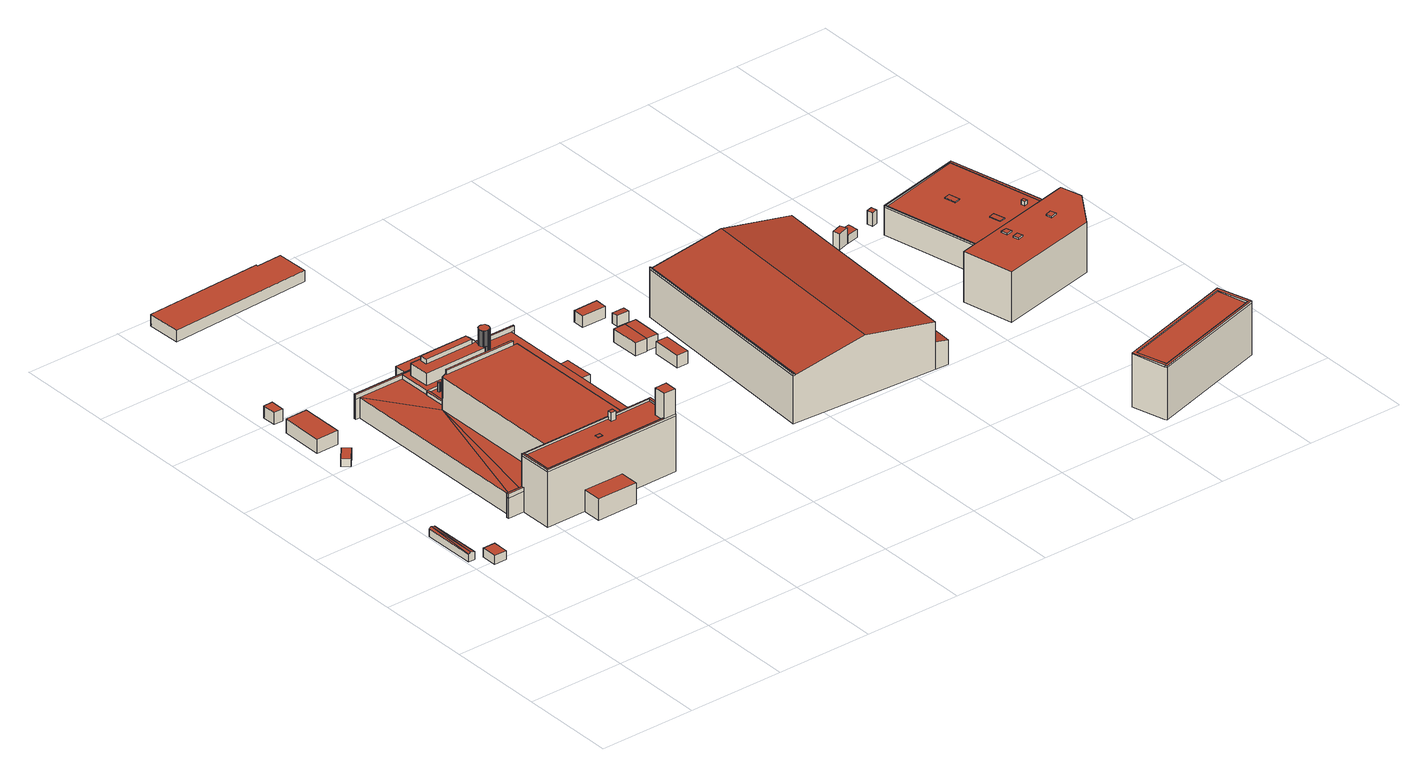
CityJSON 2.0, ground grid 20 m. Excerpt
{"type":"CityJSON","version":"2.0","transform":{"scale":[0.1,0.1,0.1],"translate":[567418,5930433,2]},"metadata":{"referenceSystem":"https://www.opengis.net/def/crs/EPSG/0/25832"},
"CityObjects":{
"building1":{"type":"Building","attributes":{"Grundfläche 2D":"14.735345","Grundhöhe NN":"2.488"},"geometry":[{"type":"Solid","lod":"3","boundaries":[[[[0,1,2]],[[0,2,3]],[[4,3,5]],[[0,3,4]],[[2,1,6,7]],[[5,3,2,7,8]],[[4,5,8,9]],[[6,1,0,4,9]],[[8,7,6,9]]]],"semantics":{"surfaces":[{"type":"RoofSurface"},{"type":"WallSurface"},{"type":"GroundSurface"}],"values":[[0,0,0,0,1,1,1,1,2]]}}]},
"building2":{"type":"Building","attributes":{"Grundfläche 2D":"8.615770","Grundhöhe NN":"2.373"},"geometry":[{"type":"Solid","lod":"3","boundaries":[[[[10,11,12,13]],[[14,15,13,12]],[[15,16,10,13]],[[16,17,11,10]],[[17,14,12,11]],[[17,16,15,14]]]],"semantics":{"surfaces":[{"type":"RoofSurface"},{"type":"WallSurface"},{"type":"GroundSurface"}],"values":[[0,1,1,1,1,2]]}}]},
"building3":{"type":"Building","attributes":{"Grundfläche 2D":"6.693851","Grundhöhe NN":"2.338"},"geometry":[{"type":"Solid","lod":"3","boundaries":[[[[18,19,20,21]],[[22,23,21,20]],[[23,24,18,21]],[[24,25,19,18]],[[25,22,20,19]],[[25,24,23,22]]]],"semantics":{"surfaces":[{"type":"RoofSurface"},{"type":"WallSurface"},{"type":"GroundSurface"}],"values":[[0,1,1,1,1,2]]}}]},
"building4":{"type":"Building","attributes":{"Grundfläche 2D":"40.174971","Grundhöhe NN":"2.301"},"geometry":[{"type":"Solid","lod":"3","boundaries":[[[[26,27,28,29]],[[30,31,29,28]],[[31,32,26,29]],[[32,33,27,26]],[[33,30,28,27]],[[33,32,31,30]]]],"semantics":{"surfaces":[{"type":"RoofSurface"},{"type":"WallSurface"},{"type":"GroundSurface"}],"values":[[0,1,1,1,1,2]]}}]},
"building5":{"type":"Building","attributes":{"Grundfläche 2D":"5.680332","Grundhöhe NN":"2.284"},"geometry":[{"type":"Solid","lod":"3","boundaries":[[[[34,35,36,37]],[[38,39,37,36]],[[39,40,34,37]],[[40,41,35,34]],[[41,38,36,35]],[[41,40,39,38]]]],"semantics":{"surfaces":[{"type":"RoofSurface"},{"type":"WallSurface"},{"type":"GroundSurface"}],"values":[[0,1,1,1,1,2]]}}]},
"building6":{"type":"Building","attributes":{"Grundfläche 2D":"1743.546102","Grundhöhe NN":"2.321"},"children":["building6-1","building6-2","building6-3","building6-4","building6-5","building6-6","building6-7","building6-8","building6-9","building6-10","building6-11","building6-12","building6-13","building6-14","building6-15","building6-16"],"geometry":[{"type":"MultiSurface","lod":"3","boundaries":[[[42,43,44,45,46,47,48,49,50,51,52,53,54,55]],[[56,57,58,59,60,61,62,63,64,65,66,67,68,69,70,71],[72,73,74,75,76,77]],[[78,79,80,81,82,83]],[[84,85,86,87]],[[88,89,90,91,92,93,94,95,96,97,98,99,100,101,102,103,104,105],[106,107,108,109,110,111,112,113,114,115,116,117,118,119,120,121,122,123,124,125,126,127,128,129,130,131,132,133,134,135,136,137,138,139,140,141,142]],[[143,144,145,146],[147,148,149,150,151,152,153,154,155,156,157,158,159,160,161,162,163,164,165,166,167,168,169,170,171,172,173,174,175,176],[177,178,179,180,181,182,183,184,185,186,187,188,189,190,191,192,193,194]],[[195,196,197,198,199,200,201,202,203,204]],[[205,206,207]],[[208,209,210,211,212,207,206]],[[211,210,213]],[[214,215,205]],[[215,216,205]],[[205,216,217,206]],[[218,206,217]],[[219,220,221,222,223,224,225,226,227,228,229,230,231,232,233,234,235,236,237,238,239,240,241]],[[242,221,220]],[[243,221,242]],[[244,221,243]],[[245,246,247,248,249,250,251,252,253,254,255,256]],[[257,258,259,260,261,262,263]],[[264,265,266,267,268]],[[269,270,271,272]],[[273,274,51,50]],[[274,275,52,51]],[[276,53,52,275]],[[276,195,54,53]],[[55,204,203,42]],[[47,46,199,198]],[[198,197,48,47]],[[50,49,196,273]],[[122,121,277,64]],[[277,121,120,278]],[[278,120,119,279]],[[279,119,118,280]],[[280,118,117,281]],[[281,117,116,282]],[[282,116,115,283]],[[283,115,114,284]],[[284,114,113,285]],[[285,113,112,286]],[[286,112,111,287]],[[287,111,110,288]],[[288,110,109,289]],[[289,109,108,290]],[[290,108,107,291]],[[291,107,106,292]],[[292,106,142,293]],[[293,142,141,294]],[[294,141,140,295]],[[295,140,139,296]],[[296,139,138,297]],[[297,138,137,298]],[[298,137,136,299]],[[299,136,135,300]],[[300,135,134,301]],[[301,134,133,302]],[[302,133,132,303]],[[303,132,131,304]],[[130,305,304,131]],[[305,130,129,306]],[[306,129,128,58]],[[59,58,128,127]],[[125,61,60,59,127,126]],[[62,61,125,124]],[[63,62,124,123]],[[64,63,123,122]],[[307,308,78,83]],[[308,207,212,79,78]],[[307,83,82,309,310,266,265,311]],[[87,86,73,72]],[[84,87,72,77]],[[86,85,74,73]],[[312,313,144,143,314,315,98,97,96]],[[315,316,99,98]],[[237,236,235,100,99,316]],[[233,101,100,235,234]],[[233,232,231,103,102,101]],[[231,230,229,104,103]],[[229,228,105,104]],[[227,317,318,226,319,90,89,88,105,228]],[[319,320,91,90]],[[91,320,309,82,81,92]],[[81,80,79,94,93,92]],[[94,79,212,211,213,312,96,95]],[[216,321,322,274,273,323,217]],[[270,324,325,275,274,322,326,271]],[[242,220,327,276,275,325,328]],[[219,241,263,262,218,217,323,273,196,195,276,327,220]],[[205,207,329,330]],[[214,205,330,331]],[[215,214,331,332]],[[216,215,332,321]],[[243,242,328,333]],[[244,243,333,334]],[[221,244,334,335]],[[222,221,335,336]],[[223,222,336,337]],[[224,223,337,338]],[[254,253,252,226,225,224,338,339]],[[226,252,251,319]],[[319,251,250,320]],[[320,250,249,309]],[[310,309,249,248]],[[311,340,341,307]],[[308,307,341,342]],[[207,308,342,329]],[[343,268,267,266,310,248,247,246]],[[264,268,343,246,245,344,345]],[[264,345,340,311,265]],[[272,271,326,346]],[[269,272,346,347]],[[270,269,347,324]],[[245,256,348,344]],[[255,254,339,349]],[[256,255,349,348]],[[263,241,240,257]],[[257,240,239,258]],[[258,239,238,259]],[[260,259,238,350,146,145,351,352,353]],[[208,206,261,260,353,352]],[[261,206,218,262]],[[322,321,332,331,330,329,342,341,340,345,344,348,349,339,338,337,336,335,334,333,328,325,324,347,346,326]]],"semantics":{"surfaces":[{"type":"RoofSurface"},{"type":"WallSurface"},{"type":"GroundSurface"}],"values":[0,0,0,0,0,0,0,0,0,0,0,0,0,0,0,0,0,0,0,0,0,0,1,1,1,1,1,1,1,1,1,1,1,1,1,1,1,1,1,1,1,1,1,1,1,1,1,1,1,1,1,1,1,1,1,1,1,1,1,1,1,1,1,1,1,1,1,1,1,1,1,1,1,1,1,1,1,1,1,1,1,1,1,1,1,1,1,1,1,1,1,1,1,1,1,1,1,1,1,1,1,1,1,1,1,1,1,1,1,1,1,1,1,1,1,1,1,1,1,1,1,2]}}]},
"building6-1":{"type":"BuildingInstallation","parents":["building6"],"geometry":[{"type":"MultiSurface","lod":"3","boundaries":[[[48,354,355,55,54,49]],[[197,356,354,48]],[[355,357,204,55]],[[195,196,49,54]]],"semantics":{"surfaces":[{"type":"RoofSurface"},{"type":"WallSurface"}],"values":[0,1,1,1]}}]},
"building6-2":{"type":"BuildingInstallation","parents":["building6"],"geometry":[{"type":"MultiSurface","lod":"3","boundaries":[[[358,359,360,361]],[[362,361,360,354,356]],[[362,363,358,361]],[[357,355,359,358,363]],[[355,354,360,359]]],"semantics":{"surfaces":[{"type":"RoofSurface"},{"type":"WallSurface"}],"values":[0,1,1,1,1]}}]},
"building6-3":{"type":"BuildingInstallation","parents":["building6"],"geometry":[{"type":"MultiSurface","lod":"3","boundaries":[[[327,364,365,366]],[[242,364,327,220]],[[242,243,365,364]],[[243,244,366,365]],[[221,220,327,366,244]]],"semantics":{"surfaces":[{"type":"RoofSurface"},{"type":"WallSurface"}],"values":[0,1,1,1,1]}}]},
"building6-4":{"type":"BuildingInstallation","parents":["building6"],"geometry":[{"type":"MultiSurface","lod":"3","boundaries":[[[367,313,312,368,369,353]],[[368,312,213,210]],[[369,368,210,209,208]],[[369,208,352,353]],[[351,145,367,353,352]],[[313,367,145,144]]],"semantics":{"surfaces":[{"type":"RoofSurface"},{"type":"WallSurface"}],"values":[0,1,1,1,1,1]}}]},
"building6-5":{"type":"BuildingInstallation","parents":["building6"],"geometry":[{"type":"MultiSurface","lod":"3","boundaries":[[[370,371,318,317,372]],[[224,225,226,318,371]],[[317,227,373,222,223,370,372]],[[223,224,371,370]]],"semantics":{"surfaces":[{"type":"RoofSurface"},{"type":"WallSurface"}],"values":[0,1,1,1]}}]},
"building6-6":{"type":"BuildingInstallation","parents":["building6"],"geometry":[{"type":"MultiSurface","lod":"3","boundaries":[[[374,375,376,377,378,379,380,381,382,383,384,385,386,387,388,389,390,391]],[[378,377,194,193]],[[379,378,193,192]],[[380,379,192,191]],[[381,380,191,190]],[[382,381,190,189]],[[383,382,189,188]],[[384,383,188,187]],[[385,384,187,186]],[[386,385,186,185]],[[387,386,185,184]],[[388,387,184,183]],[[389,388,183,182]],[[390,389,182,181]],[[391,390,181,180]],[[374,391,180,179]],[[375,374,179,178]],[[376,375,178,177]],[[377,376,177,194]]],"semantics":{"surfaces":[{"type":"RoofSurface"},{"type":"WallSurface"}],"values":[0,1,1,1,1,1,1,1,1,1,1,1,1,1,1,1,1,1,1]}}]},
"building6-7":{"type":"BuildingInstallation","parents":["building6"],"geometry":[{"type":"MultiSurface","lod":"3","boundaries":[[[392,393,394,395,396,397,398,399,400,401,402,403,404,405,406,407,408,409,410,411,412,413,414,415,416,417,418,419,420,421,422,423,424,425,426,427,428,429,430,431,432]],[[302,303,396,395]],[[303,304,397,396]],[[299,300,393,392]],[[300,301,394,393]],[[301,302,395,394]],[[304,305,398,397]],[[305,306,399,398]],[[306,58,57,401,400,399]],[[402,401,57,56]],[[403,402,56,71]],[[404,403,71,70]],[[405,404,70,69]],[[406,405,69,68]],[[407,406,68,67]],[[408,407,67,66]],[[409,408,66,65]],[[410,409,65,64]],[[277,411,410,64]],[[277,278,412,411]],[[278,279,413,412]],[[279,280,414,413]],[[280,281,415,414]],[[281,282,416,415]],[[282,283,417,416]],[[283,284,418,417]],[[284,285,419,418]],[[285,286,420,419]],[[286,287,421,420]],[[287,288,422,421]],[[288,289,423,422]],[[289,290,424,423]],[[290,291,425,424]],[[291,292,426,425]],[[292,293,427,426]],[[293,294,428,427]],[[294,295,429,428]],[[295,296,430,429]],[[296,297,431,430]],[[297,298,432,431]],[[298,299,392,432]]],"semantics":{"surfaces":[{"type":"RoofSurface"},{"type":"WallSurface"}],"values":[0,1,1,1,1,1,1,1,1,1,1,1,1,1,1,1,1,1,1,1,1,1,1,1,1,1,1,1,1,1,1,1,1,1,1,1,1,1,1,1,1]}}]},
"building6-8":{"type":"BuildingInstallation","parents":["building6"],"geometry":[{"type":"MultiSurface","lod":"3","boundaries":[[[433,434,435]],[[436,434,437]],[[438,439,440,437,434,441]],[[437,440,442]],[[435,434,436]],[[443,434,433]],[[444,434,443]],[[445,434,444]],[[446,434,445]],[[447,434,446]],[[448,434,447]],[[449,450,451,434,448,452,453,454]],[[455,453,452]],[[456,453,455]],[[457,453,456]],[[458,453,457]],[[459,458,460,461]],[[453,458,459,462]],[[463,461,460]],[[464,461,463]],[[465,461,464]],[[466,461,465]],[[467,461,466]],[[468,461,467]],[[469,461,468]],[[470,471,472,442,473]],[[471,474,472]],[[474,461,472]],[[472,461,469]],[[475,442,472]],[[476,442,475]],[[477,442,476]],[[478,442,477]],[[479,442,478]],[[480,442,479]],[[437,442,480]],[[442,434,453,461]],[[433,435,148,147]],[[436,437,150,149]],[[435,436,149,148]],[[443,433,147,176]],[[444,443,176,175]],[[445,444,175,174]],[[446,445,174,173]],[[447,446,173,172]],[[448,447,172,171]],[[452,448,171,170]],[[455,452,170,169]],[[456,455,169,168]],[[457,456,168,167]],[[458,457,167,166]],[[460,458,166,165]],[[463,460,165,164]],[[464,463,164,163]],[[465,464,163,162]],[[466,465,162,161]],[[467,466,161,160]],[[468,467,160,159]],[[469,468,159,158]],[[472,469,158,157]],[[475,472,157,156]],[[476,475,156,155]],[[477,476,155,154]],[[478,477,154,153]],[[152,479,478,153]],[[480,479,152,151]],[[437,480,151,150]]],"semantics":{"surfaces":[{"type":"RoofSurface"},{"type":"WallSurface"}],"values":[0,0,0,0,0,0,0,0,0,0,0,0,0,0,0,0,0,0,0,0,0,0,0,0,0,0,0,0,0,0,0,0,0,0,0,0,0,1,1,1,1,1,1,1,1,1,1,1,1,1,1,1,1,1,1,1,1,1,1,1,1,1,1,1,1,1,1]}}]},
"building6-9":{"type":"BuildingInstallation","parents":["building6"],"geometry":[{"type":"MultiSurface","lod":"3","boundaries":[[[441,434,442,481]],[[454,453,434,451]],[[453,459,461]],[[482,473,442,461]],[[461,474,482]],[[474,471,482]],[[482,471,470]],[[482,470,473]],[[451,450,449,454]],[[453,462,459]],[[442,440,481]],[[440,439,481]],[[441,481,439,438]]],"semantics":{"surfaces":[{"type":"RoofSurface"},{"type":"WallSurface"}],"values":[0,0,0,0,1,1,1,1,1,1,1,1,1]}}]},
"building6-10":{"type":"BuildingInstallation","parents":["building6"],"geometry":[{"type":"MultiSurface","lod":"3","boundaries":[[[483,316,315,314,484]],[[146,484,314,143]],[[484,146,350,238,483]],[[483,238,237,316]]],"semantics":{"surfaces":[{"type":"RoofSurface"},{"type":"WallSurface"}],"values":[0,1,1,1]}}]},
"building6-11":{"type":"BuildingInstallation","parents":["building6"],"geometry":[{"type":"MultiSurface","lod":"3","boundaries":[[[485,486,85,84]],[[485,84,77,76]],[[486,485,76,75]],[[85,486,75,74]]],"semantics":{"surfaces":[{"type":"RoofSurface"},{"type":"WallSurface"}],"values":[0,1,1,1]}}]},
"building6-12":{"type":"BuildingInstallation","parents":["building6"],"geometry":[{"type":"MultiSurface","lod":"3","boundaries":[[[323,487,488,489]],[[205,214,487,323,217]],[[214,215,488,487]],[[489,488,215,216]],[[217,323,489,216]]],"semantics":{"surfaces":[{"type":"RoofSurface"},{"type":"WallSurface"}],"values":[0,1,1,1,1]}}]},
"building6-13":{"type":"BuildingInstallation","parents":["building6"],"geometry":[{"type":"MultiSurface","lod":"3","boundaries":[[[490,491,492,493,343,494,495,496]],[[246,343,493,245]],[[247,494,343,246]],[[495,494,247,497]],[[496,495,497,253]],[[254,490,496,253]],[[254,255,491,490]],[[255,256,492,491]],[[256,245,493,492]]],"semantics":{"surfaces":[{"type":"RoofSurface"},{"type":"WallSurface"}],"values":[0,1,1,1,1,1,1,1,1]}}]},
"building6-14":{"type":"BuildingInstallation","parents":["building6"],"geometry":[{"type":"MultiSurface","lod":"3","boundaries":[[[498,499,500,501,502]],[[259,260,500,499]],[[501,500,260,503]],[[502,501,503,504]],[[504,258,498,502]],[[258,259,499,498]]],"semantics":{"surfaces":[{"type":"RoofSurface"},{"type":"WallSurface"}],"values":[0,1,1,1,1,1]}}]},
"building6-15":{"type":"BuildingInstallation","parents":["building6"],"geometry":[{"type":"MultiSurface","lod":"3","boundaries":[[[505,506,507,508]],[[508,507,509,510]],[[505,508,510,511]],[[506,505,511,512]],[[507,506,512,509]]],"semantics":{"surfaces":[{"type":"RoofSurface"},{"type":"WallSurface"}],"values":[0,1,1,1,1]}}]},
"building6-16":{"type":"BuildingInstallation","parents":["building6"],"geometry":[{"type":"MultiSurface","lod":"3","boundaries":[[[513,514,515,516]],[[45,44,513,516]],[[44,43,514,513]],[[515,514,43,42,203,517]],[[515,517,199,46,45,516]]],"semantics":{"surfaces":[{"type":"RoofSurface"},{"type":"WallSurface"}],"values":[0,1,1,1,1]}}]},
"building7":{"type":"Building","attributes":{"Grundfläche 2D":"203.516768","Grundhöhe NN":"5.514"},"geometry":[{"type":"Solid","lod":"3","boundaries":[[[[518,519,520,521,522,523,524]],[[521,520,525,526]],[[522,521,526,527]],[[523,522,527,528]],[[524,523,528,529]],[[518,524,529,530]],[[525,520,519,518,530]],[[525,530,529,528,527,526]]]],"semantics":{"surfaces":[{"type":"RoofSurface"},{"type":"WallSurface"},{"type":"GroundSurface"}],"values":[[0,1,1,1,1,1,1,2]]}}]},
"building8":{"type":"Building","attributes":{"Grundfläche 2D":"15.242758","Grundhöhe NN":"2.321"},"geometry":[{"type":"Solid","lod":"3","boundaries":[[[[531,532,533,534]],[[535,536,534,533]],[[536,537,531,534]],[[537,538,532,531]],[[538,535,533,532]],[[538,537,536,535]]]],"semantics":{"surfaces":[{"type":"RoofSurface"},{"type":"WallSurface"},{"type":"GroundSurface"}],"values":[[0,1,1,1,1,2]]}}]},
"building9":{"type":"Building","attributes":{"Grundfläche 2D":"15.224624","Grundhöhe NN":"2.641"},"geometry":[{"type":"Solid","lod":"3","boundaries":[[[[539,540,541,542]],[[543,544,542,541]],[[544,545,539,542]],[[545,546,540,539]],[[546,543,541,540]],[[546,545,544,543]]]],"semantics":{"surfaces":[{"type":"RoofSurface"},{"type":"WallSurface"},{"type":"GroundSurface"}],"values":[[0,1,1,1,1,2]]}}]},
"building10":{"type":"Building","attributes":{"Grundfläche 2D":"14.687850","Grundhöhe NN":"2.695"},"geometry":[{"type":"Solid","lod":"3","boundaries":[[[[547,548,549,550]],[[551,552,550,549]],[[552,553,547,550]],[[553,554,548,547]],[[554,551,549,548]],[[554,553,552,551]]]],"semantics":{"surfaces":[{"type":"RoofSurface"},{"type":"WallSurface"},{"type":"GroundSurface"}],"values":[[0,1,1,1,1,2]]}}]},
"building11":{"type":"Building","attributes":{"Grundfläche 2D":"14.783933","Grundhöhe NN":"2.707"},"geometry":[{"type":"Solid","lod":"3","boundaries":[[[[555,556,540,539]],[[557,558,539,540]],[[558,559,555,539]],[[559,560,556,555]],[[560,557,540,556]],[[560,559,558,557]]]],"semantics":{"surfaces":[{"type":"RoofSurface"},{"type":"WallSurface"},{"type":"GroundSurface"}],"values":[[0,1,1,1,1,2]]}}]},
"building12":{"type":"Building","attributes":{"Grundfläche 2D":"11.726062","Grundhöhe NN":"2.613"},"geometry":[{"type":"Solid","lod":"3","boundaries":[[[[561,562,563,564]],[[565,566,564,563]],[[566,567,561,564]],[[567,568,562,561]],[[568,565,563,562]],[[568,567,566,565]]]],"semantics":{"surfaces":[{"type":"RoofSurface"},{"type":"WallSurface"},{"type":"GroundSurface"}],"values":[[0,1,1,1,1,2]]}}]},
"building13":{"type":"Building","attributes":{"Grundfläche 2D":"4.028080","Grundhöhe NN":"2.770"},"geometry":[{"type":"Solid","lod":"3","boundaries":[[[[569,570,571,572]],[[573,574,572,571]],[[574,575,569,572]],[[575,576,570,569]],[[576,573,571,570]],[[576,575,574,573]]]],"semantics":{"surfaces":[{"type":"RoofSurface"},{"type":"WallSurface"},{"type":"GroundSurface"}],"values":[[0,1,1,1,1,2]]}}]},
"building14":{"type":"Building","attributes":{"Grundfläche 2D":"1325.894760","Grundhöhe NN":"2.773"},"geometry":[{"type":"Solid","lod":"3","boundaries":[[[[577,578,579,580]],[[581,582,583,584]],[[581,585,586,582]],[[580,579,587,584]],[[577,580,584,583]],[[578,577,583,588]],[[579,578,588,587]],[[587,588,589,590]],[[585,581,584,587,590,591]],[[586,585,591,592]],[[588,583,582,586,592,589]],[[591,590,589,592]]]],"semantics":{"surfaces":[{"type":"RoofSurface"},{"type":"WallSurface"},{"type":"GroundSurface"}],"values":[[0,0,0,1,1,1,1,1,1,1,1,2]]}}]},
"building15":{"type":"Building","attributes":{"Grundfläche 2D":"122.066605","Grundhöhe NN":"2.908"},"geometry":[{"type":"Solid","lod":"3","boundaries":[[[[593,594,595,596]],[[597,598,596,595]],[[598,599,593,596]],[[599,600,594,593]],[[600,597,595,594]],[[600,599,598,597]]]],"semantics":{"surfaces":[{"type":"RoofSurface"},{"type":"WallSurface"},{"type":"GroundSurface"}],"values":[[0,1,1,1,1,2]]}}]},
"building16":{"type":"Building","attributes":{"Grundfläche 2D":"195.935113","Grundhöhe NN":"3.298"},"geometry":[{"type":"Solid","lod":"3","boundaries":[[[[601,602,603,604,605,606,607,608]],[[607,606,603,602,609,610]],[[611,612,613,614,615,616,617,618]],[[612,611,604,603]],[[617,616,605,604,611,618]],[[616,615,606,605]],[[619,620,608,607]],[[620,621,601,608]],[[621,622,602,601]],[[623,619,607,610]],[[612,603,606,615,614,613]],[[622,624,609,602]],[[624,623,610,609]],[[625,624,622,621,626,627]],[[623,624,625,628]],[[629,620,619,623,628,630]],[[621,620,629,626]],[[629,630,628,625,627,626]]]],"semantics":{"surfaces":[{"type":"RoofSurface"},{"type":"WallSurface"},{"type":"GroundSurface"}],"values":[[0,0,0,1,1,1,1,1,1,1,1,1,1,1,1,1,1,2]]}}]},
"building17":{"type":"Building","attributes":{"Grundfläche 2D":"3.308222","Grundhöhe NN":"3.429"},"geometry":[{"type":"Solid","lod":"3","boundaries":[[[[631,632,633,634]],[[635,636,634,633]],[[636,637,631,634]],[[637,638,632,631]],[[638,635,633,632]],[[638,637,636,635]]]],"semantics":{"surfaces":[{"type":"RoofSurface"},{"type":"WallSurface"},{"type":"GroundSurface"}],"values":[[0,1,1,1,1,2]]}}]},
"building18":{"type":"Building","attributes":{"Grundfläche 2D":"5.512590","Grundhöhe NN":"3.580"},"geometry":[{"type":"Solid","lod":"3","boundaries":[[[[639,640,641,642,643,644]],[[645,646,643,642]],[[646,647,644,643]],[[647,648,639,644]],[[648,649,640,639]],[[649,650,641,640]],[[650,645,642,641]],[[645,650,649,648,647,646]]]],"semantics":{"surfaces":[{"type":"RoofSurface"},{"type":"WallSurface"},{"type":"GroundSurface"}],"values":[[0,1,1,1,1,1,1,2]]}}]},
"building19":{"type":"Building","attributes":{"Grundfläche 2D":"1.428940","Grundhöhe NN":"3.774"},"geometry":[{"type":"Solid","lod":"3","boundaries":[[[[651,652,653,654]],[[655,656,654,653]],[[656,657,651,654]],[[657,658,652,651]],[[658,655,653,652]],[[658,657,656,655]]]],"semantics":{"surfaces":[{"type":"RoofSurface"},{"type":"WallSurface"},{"type":"GroundSurface"}],"values":[[0,1,1,1,1,2]]}}]},
"building20":{"type":"Building","attributes":{"Grundfläche 2D":"749.204579","Grundhöhe NN":"3.372"},"children":["building20-1","building20-2","building20-3","building20-4","building20-5","building20-6"],"geometry":[{"type":"Solid","lod":"3","boundaries":[[[[659,660,661,662,663,664,665,666,667]],[[668,669,670,671]],[[672,673,674,675,676,677,678,679]],[[680,681,682,683,684,685]],[[662,670,669,663]],[[669,668,664,663]],[[665,664,668,671]],[[667,666,686,687]],[[687,688,659,667]],[[688,689,660,659]],[[690,661,660,689]],[[687,686,691,692]],[[688,687,692,693]],[[689,688,693,694]],[[684,683,690,689,694,695]],[[675,674,696,691,686,666]],[[671,670,662,661,690,683,682,681,697,698,679,678,677,676,675,666,665]],[[672,679,698,699]],[[673,672,699,700]],[[674,673,700,696]],[[685,684,695,701]],[[681,680,702,697]],[[680,685,701,702]],[[693,692,691,696,700,699,698,697,702,701,695,694]]]],"semantics":{"surfaces":[{"type":"RoofSurface"},{"type":"WallSurface"},{"type":"GroundSurface"}],"values":[[0,0,0,0,1,1,1,1,1,1,1,1,1,1,1,1,1,1,1,1,1,1,1,2]]}}]},
"building20-1":{"type":"BuildingInstallation","parents":["building20"],"geometry":[{"type":"MultiSurface","lod":"3","boundaries":[[[703,704,705,706]],[[706,705,707,708]],[[703,706,708,709]],[[704,703,709,710]],[[705,704,710,707]]],"semantics":{"surfaces":[{"type":"RoofSurface"},{"type":"WallSurface"}],"values":[0,1,1,1,1]}}]},
"building20-2":{"type":"BuildingInstallation","parents":["building20"],"geometry":[{"type":"MultiSurface","lod":"3","boundaries":[[[711,712,713,714]],[[714,713,715,716]],[[711,714,716,717]],[[712,711,717,718]],[[713,712,718,715]]],"semantics":{"surfaces":[{"type":"RoofSurface"},{"type":"WallSurface"}],"values":[0,1,1,1,1]}}]},
"building20-3":{"type":"BuildingInstallation","parents":["building20"],"geometry":[{"type":"MultiSurface","lod":"3","boundaries":[[[719,720,721,722]],[[723,724,722,721]],[[719,722,724,725]],[[725,726,720,719]],[[721,720,726,723]]],"semantics":{"surfaces":[{"type":"RoofSurface"},{"type":"WallSurface"}],"values":[0,1,1,1,1]}}]},
"building20-4":{"type":"BuildingInstallation","parents":["building20"],"geometry":[{"type":"MultiSurface","lod":"3","boundaries":[[[727,728,729,730]],[[730,729,731,732]],[[727,730,732,733]],[[728,727,733,734]],[[729,728,734,731]]],"semantics":{"surfaces":[{"type":"RoofSurface"},{"type":"WallSurface"}],"values":[0,1,1,1,1]}}]},
"building20-5":{"type":"BuildingInstallation","parents":["building20"],"geometry":[{"type":"MultiSurface","lod":"3","boundaries":[[[735,736,737,738]],[[739,740,738,737]],[[735,738,740,741]],[[741,742,736,735]],[[737,736,742,739]]],"semantics":{"surfaces":[{"type":"RoofSurface"},{"type":"WallSurface"}],"values":[0,1,1,1,1]}}]},
"building20-6":{"type":"BuildingInstallation","parents":["building20"],"geometry":[{"type":"MultiSurface","lod":"3","boundaries":[[[743,744,745,746]],[[746,745,747,748]],[[743,746,748,749]],[[744,743,749,750]],[[745,744,750,747]]],"semantics":{"surfaces":[{"type":"RoofSurface"},{"type":"WallSurface"}],"values":[0,1,1,1,1]}}]}
},
"vertices":[
[7,534,24],[3,534,20],[4,425,20],[8,425,24],[16,534,21],[17,425,21],[3,534,5],[4,425,5],[17,425,5],[16,534,5],
[61,391,22],[61,423,22],[35,423,22],[35,391,22],[35,423,4],[35,391,4],[61,391,4],[61,423,4],
[68,830,18],[54,842,18],[30,814,18],[44,802,18],[30,814,3],[44,802,3],[68,830,3],[54,842,3],
[71,960,32],[25,960,32],[25,873,32],[71,873,32],[25,873,3],[71,873,3],[71,960,3],[25,960,3],
[45,1023,28],[26,1023,28],[26,994,28],[45,994,28],[26,994,3],[45,994,3],[45,1023,3],[26,1023,3],
[471,456,122],[475,456,122],[475,431,122],[450,431,122],[450,434,122],[188,432,122],[188,496,122],[188,499,122],[184,499,122],[185,428,122],[476,430,122],[476,501,122],[471,501,122],[471,498,122],[394,880,80],[395,881,80],[395,882,80],[395,906,80],[263,905,80],[262,905,80],[263,861,80],[395,862,80],[395,867,80],[394,869,80],[393,870,80],[393,872,80],[392,873,80],[392,875,80],[393,877,80],[393,878,80],[282,887,80],[282,902,80],[385,903,80],[393,903,80],[394,888,80],[386,888,80],[148,917,54],[253,917,54],[265,918,54],[395,918,54],[395,922,54],[148,921,54],[386,888,89],[385,903,89],[282,902,89],[282,887,89],[416,919,55],[416,923,55],[415,941,55],[395,941,55],[395,918,55],[265,918,55],[253,917,55],[253,851,55],[253,848,55],[257,848,55],[404,849,55],[404,847,55],[416,847,55],[416,859,55],[417,859,55],[420,859,55],[420,891,55],[416,891,55],[413,875,55],[413,873,55],[413,872,55],[412,870,55],[412,869,55],[411,867,55],[410,866,55],[408,865,55],[407,865,55],[405,864,55],[404,864,55],[402,864,55],[400,864,55],[399,865,55],[397,865,55],[396,866,55],[395,867,55],[395,862,55],[263,861,55],[262,905,55],[263,905,55],[395,906,55],[395,882,55],[396,882,55],[397,883,55],[399,884,55],[400,884,55],[402,885,55],[404,885,55],[405,884,55],[407,884,55],[408,883,55],[410,882,55],[411,881,55],[412,880,55],[412,878,55],[413,877,55],[400,849,50],[257,848,50],[256,798,50],[400,800,50],[284,844,50],[285,844,50],[286,844,50],[287,844,50],[288,844,50],[289,843,50],[289,842,50],[290,841,50],[290,840,50],[290,839,50],[290,838,50],[289,838,50],[289,837,50],[288,836,50],[287,836,50],[287,835,50],[286,835,50],[285,835,50],[284,835,50],[283,836,50],[282,837,50],[281,838,50],[281,839,50],[281,840,50],[281,841,50],[281,842,50],[282,842,50],[282,843,50],[283,843,50],[283,844,50],[275,842,50],[276,842,50],[276,841,50],[276,840,50],[276,839,50],[276,838,50],[275,838,50],[275,837,50],[274,837,50],[273,837,50],[272,838,50],[271,839,50],[271,840,50],[271,841,50],[272,842,50],[273,843,50],[274,843,50],[275,843,50],[471,501,118],[188,499,118],[188,496,118],[188,432,118],[450,434,118],[450,431,118],[475,431,118],[475,456,118],[471,456,118],[471,498,118],[158,499,45],[243,793,46],[157,917,45],[252,798,46],[252,845,46],[252,848,46],[253,851,46],[253,917,45],[253,848,46],[150,499,45],[150,494,45],[184,494,46],[184,499,46],[243,500,46],[471,501,46],[476,501,46],[502,501,45],[500,918,45],[507,918,45],[507,922,45],[432,923,45],[416,923,45],[416,919,45],[416,891,45],[420,891,45],[420,872,45],[420,859,46],[417,859,46],[416,859,46],[416,854,46],[416,847,46],[415,847,46],[404,847,46],[404,800,46],[405,796,46],[414,796,46],[416,501,46],[476,496,46],[509,496,45],[509,501,45],[379,952,37],[388,952,37],[388,950,37],[389,922,37],[395,922,37],[395,941,37],[415,941,37],[416,923,37],[428,923,37],[432,923,37],[431,955,37],[379,954,37],[414,796,114],[405,796,114],[404,800,114],[254,798,114],[243,793,114],[243,500,114],[416,501,114],[266,951,50],[266,922,50],[389,922,50],[388,950,50],[388,952,50],[354,390,47],[354,429,47],[269,429,47],[269,390,47],[184,499,118],[185,428,118],[476,430,118],[476,501,118],[396,866,80],[397,865,80],[399,865,80],[400,864,80],[402,864,80],[404,864,80],[405,864,80],[407,865,80],[408,865,80],[410,866,80],[411,867,80],[412,869,80],[412,870,80],[413,872,80],[413,873,80],[413,875,80],[413,877,80],[412,878,80],[412,880,80],[411,881,80],[410,882,80],[408,883,80],[407,884,80],[405,884,80],[404,885,80],[402,885,80],[400,884,80],[399,884,80],[397,883,80],[396,882,80],[148,921,45],[148,917,45],[395,922,45],[389,922,45],[266,922,45],[253,848,54],[257,848,54],[400,849,54],[404,849,54],[404,847,54],[416,919,54],[416,923,54],[415,941,45],[395,941,45],[184,494,3],[185,428,3],[184,499,54],[354,429,3],[476,430,3],[269,429,3],[476,501,54],[476,496,3],[157,917,3],[158,499,3],[150,499,3],[150,494,3],[509,496,3],[509,501,3],[502,501,3],[500,918,3],[507,918,3],[507,922,3],[432,923,3],[266,922,3],[148,921,3],[148,917,3],[388,952,39],[379,952,3],[266,951,3],[269,390,3],[354,390,3],[379,954,3],[431,955,3],[400,800,46],[256,798,46],[254,798,46],[254,798,54],
[377,497,122],[387,497,122],[377,497,118],[387,497,118],
[387,488,135],[387,497,135],[377,497,135],[377,488,135],[377,488,118],[387,488,118],
[476,496,54],[509,496,54],[509,501,54],
[256,798,54],[252,848,54],[252,798,54],
[507,918,54],[507,922,54],[431,919,54],[431,919,45],
[276,841,67],[276,842,67],[275,842,67],[275,843,67],[274,843,67],[273,843,67],[272,842,67],[271,841,67],[271,840,67],[271,839,67],[272,838,67],[273,837,67],[274,837,67],[275,837,67],[275,838,67],[276,838,67],[276,839,67],[276,840,67],
[407,884,113],[405,884,113],[404,885,113],[402,885,113],[400,884,113],[399,884,113],[397,883,113],[396,882,113],[395,882,113],[395,881,113],[394,880,113],[393,878,113],[393,877,113],[392,875,113],[392,873,113],[393,872,113],[393,870,113],[394,869,113],[395,867,113],[396,866,113],[397,865,113],[399,865,113],[400,864,113],[402,864,113],[404,864,113],[405,864,113],[407,865,113],[408,865,113],[410,866,113],[411,867,113],[412,869,113],[412,870,113],[413,872,113],[413,873,113],[413,875,113],[413,877,113],[412,878,113],[412,880,113],[411,881,113],[410,882,113],[408,883,113],
[284,844,67],[284,842,73],[285,844,67],[286,844,67],[287,844,67],[285,842,72],[286,842,72],[287,841,72],[285,842,73],[287,841,73],[283,844,67],[283,843,67],[282,843,67],[282,842,67],[281,842,67],[281,841,67],[284,840,72],[284,841,72],[284,841,73],[281,840,67],[284,839,73],[284,840,73],[281,839,67],[281,838,67],[282,837,67],[283,836,67],[285,838,73],[284,835,67],[286,838,73],[285,838,72],[285,835,67],[286,835,67],[287,835,67],[287,836,67],[288,836,67],[289,837,67],[289,838,67],[287,840,72],[287,839,72],[290,838,67],[287,840,73],[286,839,73],[290,839,67],[290,840,67],[290,841,67],[289,842,67],[289,843,67],[288,844,67],
[286,842,73],[287,839,73],
[404,800,54],[400,800,54],
[394,888,83],[393,903,83],
[150,499,54],[150,494,54],[184,494,54],
[432,923,39],[431,955,39],[379,954,39],[379,952,39],[388,950,39],[428,950,39],[428,923,39],[428,950,37],
[405,796,123],[404,800,123],[254,798,123],[254,794,123],[405,795,123],[254,794,114],[405,795,114],
[335,460,119],[335,468,119],[325,468,119],[325,460,119],[325,468,118],[325,460,118],[335,460,118],[335,468,118],
[475,431,174],[475,456,174],[450,456,174],[450,431,174],[450,456,118],
[31,1344,59],[32,1303,59],[33,1275,58],[333,1288,58],[330,1352,59],[277,1350,59],[277,1354,59],[33,1275,35],[333,1288,35],[330,1352,35],[277,1350,35],[277,1354,35],[31,1344,35],
[530,735,34],[529,796,34],[504,795,34],[505,735,34],[504,795,3],[505,735,3],[530,735,3],[529,796,3],
[683,766,33],[683,827,33],[658,827,33],[658,766,33],[658,827,6],[658,766,6],[683,766,6],[683,827,6],
[713,689,33],[714,748,33],[689,748,33],[689,689,33],[689,748,7],[689,689,7],[713,689,7],[714,748,7],
[707,766,33],[707,827,33],[683,827,7],[683,766,7],[707,766,7],[707,827,7],
[645,898,30],[696,898,30],[696,922,30],[645,921,30],[696,922,6],[645,921,6],[645,898,6],[696,898,6],
[692,860,31],[718,859,31],[719,875,29],[693,875,29],[719,875,8],[693,875,8],[692,860,8],[718,859,8],
[759,849,111],[757,849,111],[730,416,111],[733,416,111],[885,407,135],[910,839,135],[759,849,107],[733,416,107],[1036,398,107],[1062,830,107],[730,416,107],[757,849,107],[757,849,8],[730,416,8],[1036,398,8],[1062,830,8],
[1064,396,60],[1090,829,60],[1062,830,65],[1036,398,65],[1062,830,9],[1036,398,9],[1064,396,9],[1090,829,9],
[1222,79,125],[1241,11,125],[1247,13,125],[1230,75,125],[1469,144,125],[1486,82,125],[1492,84,125],[1473,151,125],[1243,7,125],[1493,79,125],[1230,75,123],[1247,13,121],[1357,45,121],[1373,49,121],[1486,82,121],[1469,144,123],[1464,143,123],[1233,76,123],[1492,84,121],[1473,151,124],[1222,79,124],[1241,11,121],[1493,79,121],[1243,7,121],[1243,7,13],[1222,79,13],[1241,11,13],[1493,79,13],[1473,151,13],[1492,84,13],
[1171,810,47],[1166,824,47],[1145,817,47],[1149,803,47],[1145,817,14],[1149,803,14],[1171,810,14],[1166,824,14],
[1172,808,33],[1197,813,33],[1194,834,33],[1170,830,33],[1171,823,33],[1169,823,33],[1170,830,16],[1171,823,16],[1169,823,16],[1172,808,16],[1197,813,16],[1194,834,16],
[1250,825,46],[1248,837,46],[1236,834,46],[1239,822,46],[1236,834,18],[1239,822,18],[1250,825,18],[1248,837,18],
[1424,833,75],[1240,792,75],[1293,551,75],[1296,551,75],[1243,790,75],[1420,829,75],[1473,590,75],[1476,590,75],[1478,591,75],[1420,829,74],[1243,790,72],[1296,551,72],[1473,590,74],[1233,427,118],[1438,472,118],[1487,546,118],[1476,590,118],[1473,590,118],[1293,551,118],[1292,550,118],[1210,533,118],[1267,567,42],[1271,546,42],[1292,550,42],[1293,551,42],[1286,582,42],[1276,579,42],[1476,590,74],[1478,591,74],[1424,833,74],[1240,792,72],[1293,551,72],[1476,590,14],[1478,591,14],[1424,833,14],[1240,792,14],[1286,582,14],[1487,546,14],[1271,546,14],[1210,533,14],[1233,427,14],[1438,472,14],[1276,579,14],[1267,567,14],
[1439,639,83],[1437,647,83],[1431,645,83],[1433,638,83],[1431,645,73],[1433,638,73],[1439,639,74],[1437,647,74],
[1379,627,75],[1373,651,75],[1362,648,75],[1367,625,75],[1362,648,73],[1367,625,73],[1379,627,73],[1373,651,73],
[1410,538,121],[1397,534,121],[1400,522,121],[1413,526,121],[1400,522,118],[1413,526,118],[1410,538,118],[1397,534,118],
[1313,542,121],[1301,540,121],[1304,528,121],[1316,530,121],[1304,528,118],[1316,530,118],[1313,542,118],[1301,540,118],
[1319,518,121],[1307,515,121],[1310,503,121],[1322,506,121],[1310,503,118],[1322,506,118],[1319,518,118],[1307,515,118],
[1357,726,75],[1352,749,75],[1340,746,75],[1345,723,75],[1340,746,73],[1345,723,73],[1357,726,73],[1352,749,73]
]}
